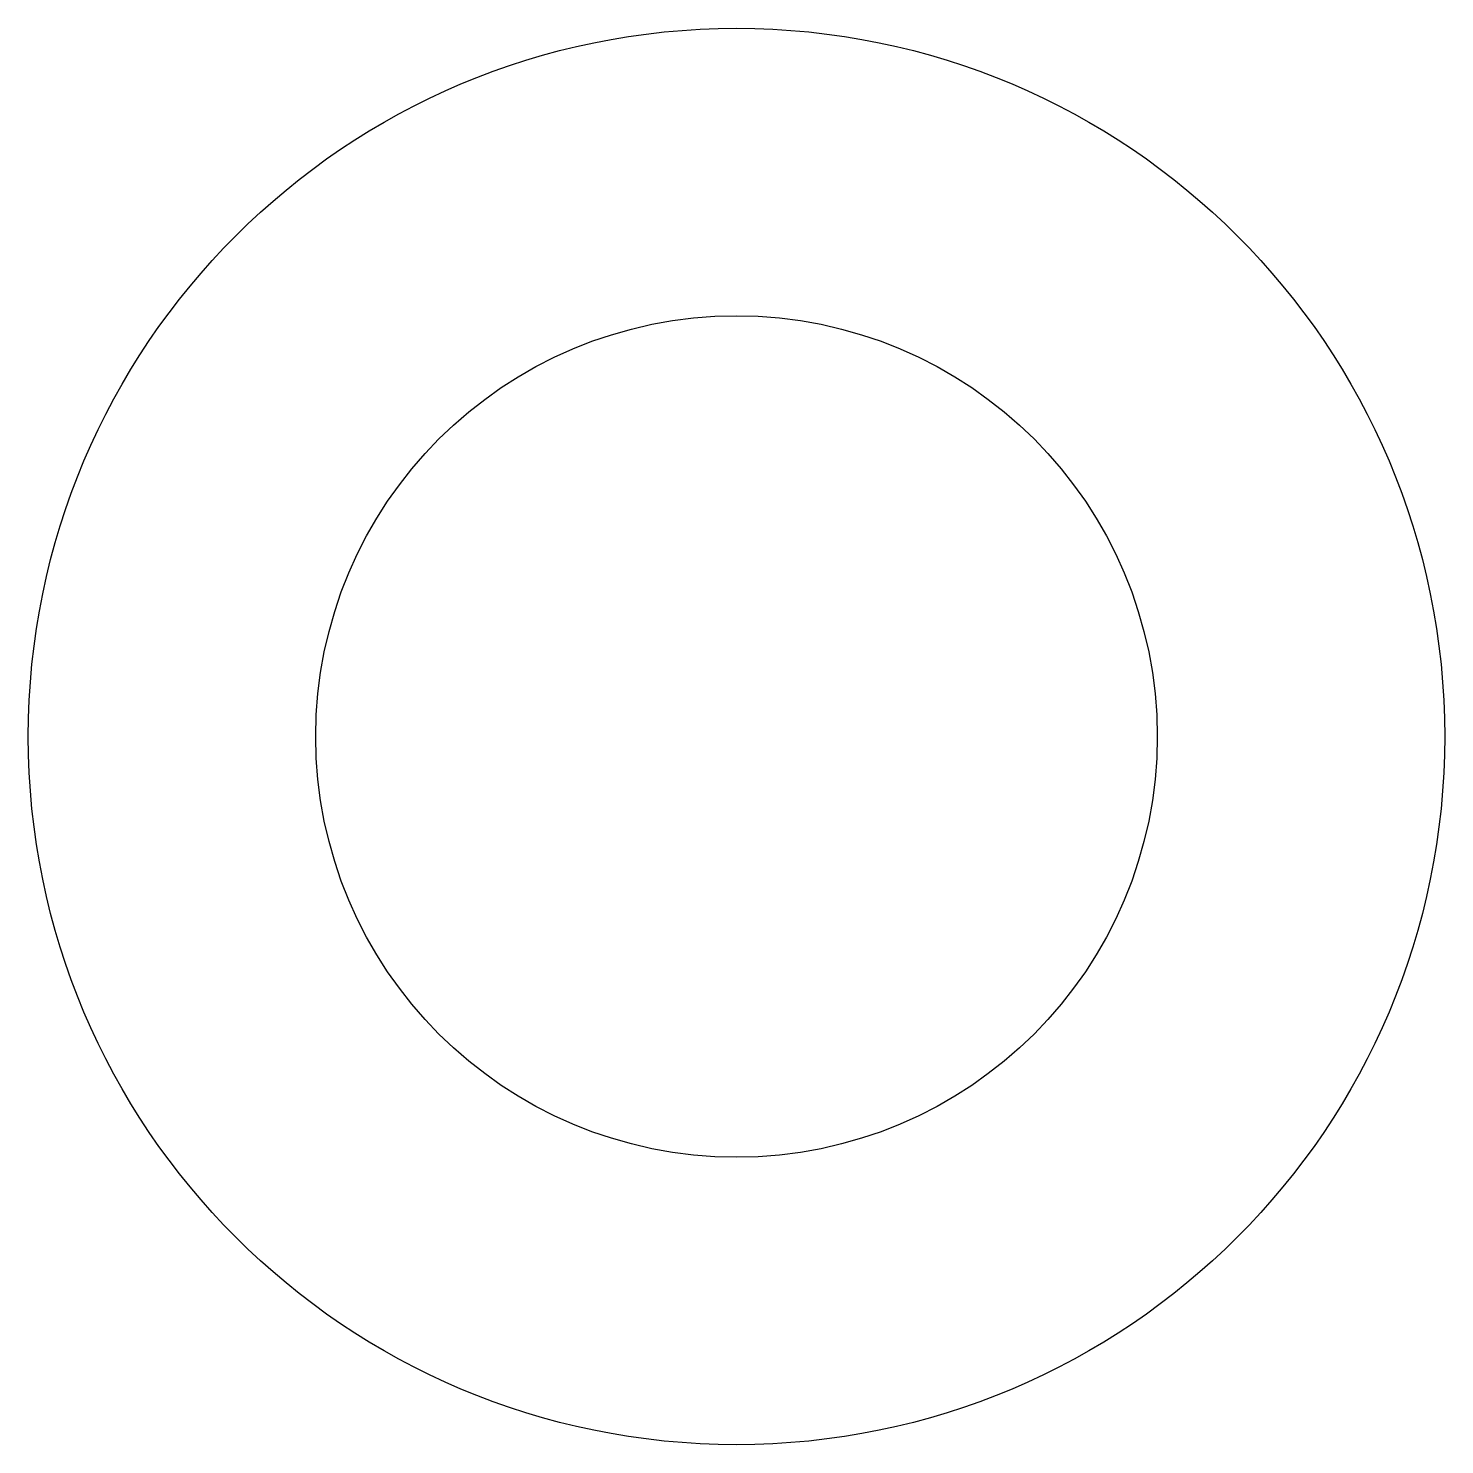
# Model space of a CAD drawing. Extents: x 626.1 to 660.1, y -133.6 to -99.6.
import ezdxf

# ---------------------------------------------------------------- set-up
doc = ezdxf.new("R2010")
doc.units = 0
doc.header["$MEASUREMENT"] = 0
doc.layers.get('0').update_dxf_attribs({"linetype": 'CONTINUOUS'})

msp = doc.modelspace()

# ---------------------------------------------------------------- linework, layer by layer
at = {"color": 178, "linetype": 'CONTINUOUS'}
for radius in [17, 10.1]:
    msp.add_circle((643.1, -116.6), radius, dxfattribs=at)

doc.saveas('drawing.dxf')
